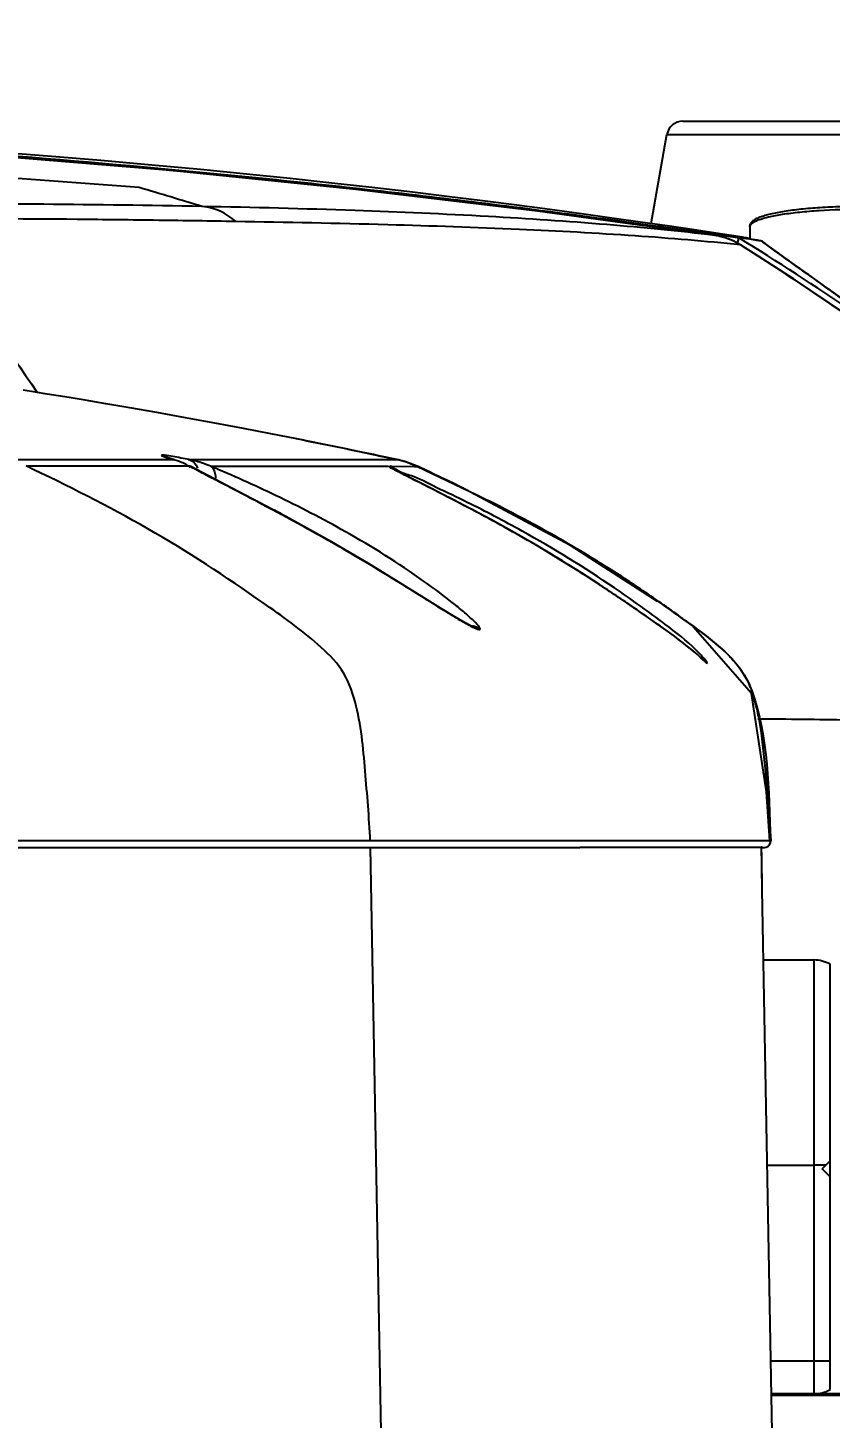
# Model space of a CAD drawing. Header units: millimetres. Extents: x 4086 to 8300, y 123 to 1549.
# Drawn here: x 6991.77 to 6998.02, y 502.04 to 512.85 of the extents above; entities that cross this region are included whole.
import ezdxf

# ---------------------------------------------------------------- set-up
doc = ezdxf.new("R2010")
doc.units = ezdxf.units.MM
doc.layers.add('外形图', color=7, linetype='Continuous')
doc.layers.add('尺寸标注', color=7, linetype='Continuous')
doc.styles.add('思源黑', font='SourceHanSansCN-Normal.ttf')
doc.dimstyles.new('尺寸标注_1_4比例', dxfattribs={"dimtxt": 7, "dimasz": 6, "dimexe": 2, "dimexo": 1.5, "dimgap": 1, "dimtad": 1, "dimdec": 1, "dimlfac": 4, "dimdsep": 46, "dimtxsty": '思源黑', "dimcen": 0.09, "dimadec": 0, "dimazin": 0, "dimtp": 0.01, "dimtm": 0.01, "dimtfac": 1, "dimtdec": 1, "dimtofl": 0, "dimtmove": 0, "dimatfit": 3, "dimfxl": 1, "dimtolj": 1, "dimarcsym": 0})

# ---------------------------------------------------------------- blocks, each defined once
blk = doc.blocks.new('*D955')
at = {"layer": 'Defpoints', "color": 0}
for p in [(6980.264, 525.193), (6980.264, 500.226), (6978.764, 477.976)]:
    blk.add_point(p, dxfattribs=at)
at = {"layer": '尺寸标注', "color": 0, "lineweight": -2}
for p, q in [((6978.764, 479.476), (6978.764, 527.193)), ((6980.264, 501.726), (6980.264, 527.193)), ((6972.764, 525.193), (6966.764, 525.193)), ((6986.264, 525.193), (6998.548, 525.193))]:
    blk.add_line(p, q, dxfattribs=at)
at = {"layer": '尺寸标注', "color": 0}
for points in [[(6972.764, 524.193), (6972.764, 526.193), (6978.764, 525.193)], [(6986.264, 526.193), (6986.264, 524.193), (6980.264, 525.193)]]:
    blk.add_solid(points, dxfattribs=at)
at = {"layer": '尺寸标注', "color": 0, "insert": (6995.406, 529.817), "char_height": 7, "attachment_point": 5, "style": '思源黑'}
blk.add_mtext('\\A1;6', dxfattribs=at)

msp = doc.modelspace()

# ---------------------------------------------------------------- linework, layer by layer
at = {"layer": '外形图'}
for p, q in [((6996.8689, 512.1263), (6998.6591, 512.1263)), ((6996.6235, 511.3293), (6996.7458, 512.023)), ((6996.7458, 512.023), (6998.7822, 512.023)), ((6997.389, 511.3056), (6997.389, 511.2099)), ((6997.0919, 511.2588), (6997.0844, 511.2597)), ((6997.092, 511.2577), (6997.091, 511.2579)), ((6997.0944, 511.2573), (6997.092, 511.2577)), ((6997.0991, 511.2565), (6997.0944, 511.2573)), ((6997.1021, 511.2559), (6997.0991, 511.2565)), ((6997.1139, 511.2539), (6997.1021, 511.2559)), ((6997.1468, 511.2485), (6997.1139, 511.2539)), ((6997.1171, 511.2382), (6997.1169, 511.2382)), ((6997.1183, 511.2462), (6997.3086, 511.2179)), ((6997.2243, 511.236), (6997.1468, 511.2485)), ((6997.25, 511.2319), (6997.2243, 511.236)), ((6997.2638, 511.2297), (6997.25, 511.2319)), ((6997.2859, 511.2262), (6997.2638, 511.2297)), ((6997.3168, 511.1636), (6997.3172, 511.1646)), ((6997.3887, 511.2146), (6997.3883, 511.2147)), ((6997.3886, 511.21), (6997.4715, 511.1969)), ((6997.4717, 511.1968), (6997.4715, 511.1968)), ((6997.4915, 511.1863), (6997.4825, 511.1929)), ((6997.8487, 510.9306), (6997.7167, 511.0252)), ((6997.9897, 510.83), (6997.8487, 510.9306)), ((6998.1364, 510.7256), (6997.9897, 510.83)), ((6992.7783, 509.8596), (6992.5689, 509.8963)), ((6993.0012, 509.8196), (6992.7783, 509.8596)), ((6993.2297, 509.7776), (6993.0012, 509.8196)), ((6993.4518, 509.7357), (6993.2297, 509.7776)), ((6993.6647, 509.6945), (6993.4518, 509.7357)), ((6993.8678, 509.6544), (6993.6647, 509.6945)), ((6994.0569, 509.6163), (6993.8678, 509.6544)), ((6994.2252, 509.5817), (6994.0569, 509.6163)), ((6994.3668, 509.5522), (6994.2252, 509.5817)), ((6994.4046, 509.5449), (6994.2656, 509.5733)), ((6994.4762, 509.5291), (6994.3668, 509.5522)), ((6994.6455, 509.4944), (6994.4046, 509.5449)), ((6991.6335, 509.4946), (6992.8493, 509.4938)), ((6992.5451, 509.4429), (6991.7749, 509.4439)), ((6993.0352, 509.4433), (6992.5451, 509.4429)), ((6992.8658, 509.5075), (6992.8464, 509.5142)), ((6992.8493, 509.4938), (6992.9106, 509.4938)), ((6992.9085, 509.4942), (6992.9151, 509.4925)), ((6993.0209, 509.4958), (6993.0263, 509.4958)), ((6993.0263, 509.4958), (6993.6378, 509.4953)), ((6993.0422, 509.4399), (6993.0352, 509.4433)), ((6993.3623, 509.2715), (6993.0422, 509.4399)), ((6993.1953, 509.4424), (6993.79, 509.4431)), ((6993.6378, 509.4953), (6994.0653, 509.4947)), ((6993.79, 509.4431), (6994.2524, 509.4428)), ((6994.0653, 509.4947), (6994.6207, 509.4934)), ((6994.2524, 509.4428), (6994.5784, 509.4418)), ((6994.549, 509.5137), (6994.4762, 509.5291)), ((6994.5033, 509.5242), (6994.5491, 509.5146)), ((6994.5491, 509.5146), (6994.645, 509.4943)), ((6994.5784, 509.4418), (6994.7812, 509.4405)), ((6994.6207, 509.4934), (6994.6508, 509.4931)), ((6994.645, 509.4943), (6994.6452, 509.4944)), ((6994.6453, 509.4944), (6994.6455, 509.4944)), ((6994.7106, 509.4776), (6994.6457, 509.4944)), ((6994.8096, 509.4394), (6994.7106, 509.4776)), ((6994.7812, 509.4405), (6994.8019, 509.4396)), ((6995.2126, 509.243), (6994.8008, 509.4401)), ((6994.8016, 509.4397), (6994.8067, 509.4399)), ((6994.8019, 509.4396), (6994.8016, 509.4397)), ((6994.8077, 509.4398), (6994.8067, 509.4399)), ((6994.8077, 509.4398), (6994.8096, 509.4394)), ((6993.782, 509.0502), (6993.3623, 509.2715)), ((6995.9951, 508.8249), (6995.2126, 509.243)), ((6993.5203, 509.189), (6993.5528, 509.1718)), ((6995.3808, 509.0242), (6995.2229, 509.1086)), ((6995.5635, 508.9229), (6995.3808, 509.0242)), ((6996.6723, 508.391), (6995.9951, 508.8249)), ((6994.6549, 508.5435), (6994.4234, 508.6845)), ((6994.8399, 508.4285), (6994.6549, 508.5435)), ((6994.7836, 508.4633), (6994.8181, 508.4418)), ((6996.3452, 508.4392), (6996.2197, 508.5224)), ((6994.9856, 508.3377), (6994.8399, 508.4285)), ((6996.4574, 508.363), (6996.3452, 508.4392)), ((6996.5575, 508.2938), (6996.4574, 508.363)), ((6996.6462, 508.2319), (6996.5575, 508.2938)), ((6996.7246, 508.1767), (6996.6462, 508.2319)), ((6997.4035, 507.6753), (6996.9484, 508.1934)), ((6997.5523, 506.5284), (6965.6409, 506.5285)), ((6965.6467, 506.4763), (6996.067, 506.4763)), ((6994.4373, 506.4763), (6994.5281, 501.494)), ((6996.0676, 506.4797), (6996.8076, 506.4797)), ((6996.8076, 506.4797), (6997.1892, 506.4797)), ((6997.1892, 506.4788), (6997.48, 506.4788)), ((6997.4828, 506.3405), (6997.48, 506.4791)), ((6997.4822, 506.4022), (6997.4812, 506.4795)), ((6997.4813, 506.4763), (6997.4875, 506.4763)), ((6997.4865, 506.1493), (6997.4822, 506.4022)), ((6997.7079, 494.1845), (6997.4865, 506.1493)), ((6997.4966, 505.6013), (6997.889, 505.6013)), ((6997.889, 505.6013), (6997.889, 502.2263)), ((6998.014, 502.2598), (6998.014, 505.5678)), ((6997.9515, 503.9763), (6998.014, 504.0388)), ((6997.5262, 504.0046), (6997.889, 504.0046)), ((6998.014, 503.9138), (6997.9515, 503.9763)), ((6997.889, 502.4806), (6997.5544, 502.4806)), ((7003.1459, 502.2263), (6997.5591, 502.2263))]:
    msp.add_line(p, q, dxfattribs=at)
for points in [[(6997.1171, 511.2381), (6995.7397, 511.4273), (6994.3253, 511.596), (6992.8877, 511.7415), (6991.4358, 511.8633), (6989.9782, 511.9611), (6988.5238, 512.0352), (6987.0815, 512.0859), (6985.6598, 512.1132), (6984.2685, 512.117), (6982.8671, 512.0957)], [(6997.1263, 511.2549), (6996.9423, 511.2826), (6996.7465, 511.3115), (6996.538, 511.3417), (6996.3162, 511.3731), (6996.0817, 511.4056), (6995.8355, 511.4388), (6995.5784, 511.4726), (6995.3108, 511.5067), (6995.0335, 511.5411), (6994.7467, 511.5755), (6994.4494, 511.6099), (6994.1397, 511.6445), (6993.8157, 511.6794), (6993.4754, 511.7144), (6993.1172, 511.7497), (6992.7397, 511.7851), (6992.343, 511.8203), (6991.9282, 511.855), (6991.4964, 511.8889)], [(6997.091, 511.2579), (6997.0904, 511.258), (6997.0903, 511.258)], [(6997.3172, 511.1647), (6997.2895, 511.1809), (6997.256, 511.1975), (6997.2213, 511.2117), (6997.1857, 511.2234), (6997.1493, 511.2324), (6997.1171, 511.2382)], [(6997.389, 511.2146), (6997.2991, 511.2285), (6997.1263, 511.2549)], [(6997.4716, 511.1969), (6997.2936, 511.225), (6997.2859, 511.2262)], [(6998.5393, 510.3367), (6998.1407, 510.6213), (6997.7305, 510.8992), (6997.3172, 511.1647)], [(6997.7167, 511.0252), (6997.5961, 511.1119), (6997.5408, 511.1519), (6997.4923, 511.187)], [(6992.5689, 509.8963), (6992.3809, 509.9285), (6992.22, 509.9555), (6992.0963, 509.9759), (6992.0106, 509.9898), (6991.9248, 510.0037), (6991.8347, 510.0181), (6991.7397, 510.0332)], [(6992.9151, 509.4925), (6992.8907, 509.4998), (6992.8658, 509.5075)], [(6994.8019, 509.4396), (6994.7429, 509.4643), (6994.7171, 509.4733)], [(6994.8885, 509.2807), (6994.7524, 509.3495), (6994.7023, 509.375), (6994.6633, 509.3952), (6994.635, 509.4101), (6994.6171, 509.4198), (6994.6159, 509.4205)], [(6995.2229, 509.1086), (6995.0883, 509.1787), (6994.9778, 509.2354), (6994.8885, 509.2807)], [(6994.4234, 508.6845), (6994.1361, 508.8533), (6993.782, 509.0502)], [(6996.2197, 508.5224), (6996.0799, 508.6127), (6995.9239, 508.7102), (6995.7508, 508.8145), (6995.5635, 508.9229)], [(6995.1759, 508.2241), (6995.0965, 508.27), (6994.9856, 508.3377)], [(6995.226, 508.196), (6995.2332, 508.1947), (6995.2247, 508.1988), (6995.1759, 508.2241)], [(6997.0347, 507.9294), (6997.0356, 507.9287), (6997.0288, 507.9348), (6997.0099, 507.9523), (6996.982, 507.9775), (6996.9467, 508.008), (6996.9038, 508.0431), (6996.8529, 508.0827), (6996.7934, 508.1271), (6996.7246, 508.1767)], [(6997.5451, 506.5285), (6997.5187, 506.9083), (6997.4035, 507.6753)]]:
    msp.add_lwpolyline(points, dxfattribs=at)
for centre, radius, start, end in [((6996.8689, 512.0013), 0.125, 90, 170), ((6982.2463, 376.163), 135.8453, 85.611338, 86.560297), ((6963.2588, 413.1179), 102.7815, 73.104195, 73.388884), ((6997.1809, 511.76), 0.5101, 259.45737, 259.71896), ((6997.0435, 510.737), 0.5066, 77.66801, 81.64258), ((6997.0434, 510.7366), 0.5069, 76.97968, 77.6682), ((6997.0419, 510.7326), 0.5112, 57.47471, 76.91656), ((6986.8103, 494.0429), 20.1281, 52.56197, 58.57272), ((6995.0495, 493.1279), 18.2305, 82.36552, 82.89169), ((6986.6612, 494.1436), 20.0803, 53.73813, 57.95086), ((6997.4573, 511.1389), 0.0595, 53.92907, 64.94267), ((6982.5243, 452.4043), 58.3625, 78.155771, 78.795322), ((6992.8507, 509.2013), 0.2983, 57.0422, 62.06558), ((6992.8523, 508.6236), 0.8881, 74.88889, 78.41469), ((6992.8642, 508.6654), 0.8446, 66.92295, 74.92962), ((6988.895, 499.1896), 11.1181, 64.38489, 67.24557), ((6994.4884, 508.7629), 0.748, 73.53939, 77.90207), ((6994.4895, 508.763), 0.7478, 73.58115, 77.96778), ((6994.4874, 508.759), 0.752, 64.87963, 73.5511), ((6994.4885, 508.7591), 0.7519, 64.87573, 73.59304), ((6983.5113, 485.3091), 26.6444, 64.06196, 64.90988), ((6989.6866, 501.6121), 8.4929, 61.44911, 61.84374), ((6990.2848, 499.291), 11.0232, 61.05609, 63.56135), ((6988.8163, 496.1791), 14.5483, 63.01967, 63.29788), ((6989.8331, 498.1644), 12.3177, 61.73228, 63.0448), ((6990.79, 499.9512), 10.2909, 60.03742, 61.71338), ((6990.8061, 499.9788), 10.2595, 58.24235, 61.70759), ((6990.1936, 499.4045), 10.9285, 59.9942, 60.30895), ((6991.1271, 500.8312), 9.2677, 55.7949, 61.00488), ((6987.4107, 497.0761), 13.5619, 59.87528, 60.04258), ((6990.0286, 499.1195), 11.2579, 57.11102, 59.99256), ((6990.797, 499.9681), 10.2728, 57.16669, 60.02387), ((6990.6993, 499.811), 10.4584, 56.06376, 58.22868), ((6988.1335, 496.2216), 14.7203, 55.73183, 57.04155), ((6990.6878, 499.7973), 10.4755, 56.90812, 57.17165), ((6990.6617, 499.7572), 10.5233, 56.694, 56.90815), ((6991.2277, 500.9655), 9.1001, 53.00123, 55.84361), ((6990.1501, 499.0013), 11.436, 54.23021, 56.63155), ((6989.8259, 498.5361), 12.0037, 54.11592, 56.00236), ((6980.5855, 485.0933), 28.167, 55.53033, 55.78942), ((6996.4803, 510.5366), 2.6562, 239.63398, 240.32733), ((6991.8865, 501.8468), 7.9998, 52.73656, 52.97117), ((6986.1554, 493.4273), 18.2936, 53.93752, 54.28328), ((6985.7119, 492.8129), 19.0521, 53.95663, 54.18027), ((6996.1532, 509.9636), 1.9963, 240.34418, 240.81288), ((6989.745, 498.348), 12.2027, 53.76421, 53.96119), ((6995.98, 507.2263), 1.4997, 13.72245, 15.72439), ((6997.5024, 506.5263), 0.05, 241.62376, 2.48801), ((6997.501, 506.5263), 0.05, 246.03902, 2.50681), ((6997.889, 505.3513), 0.25, 60, 90), ((6997.8911, 490.7878), 13.2168, 89.61621, 90.00882), ((6997.8946, 490.3088), 12.1719, 89.43786, 90.02627), ((6997.889, 502.4763), 0.25, 270, 300)]:
    msp.add_arc(centre, radius, start, end, dxfattribs=at)
for points, knots in [([(6983.202, 512.1097), (6984.3649, 512.135), (6986.692, 512.1287), (6990.179, 511.9826), (6993.0784, 511.7489), (6995.3901, 511.4874), (6996.5429, 511.3308), (6997.1183, 511.2462)], [0, 0, 0, 0, 0.2499934, 0.4999917, 0.7499895, 0.8749947, 1, 1, 1, 1]), ([(6997.1171, 511.2382), (6996.5279, 511.3243), (6995.3474, 511.4835), (6992.9801, 511.7481), (6990.011, 511.9823), (6986.4404, 512.1247), (6984.0576, 512.1251), (6982.8671, 512.0957)], [0, 0, 0, 0, 0.1250052, 0.2500105, 0.5000084, 0.7500067, 1, 1, 1, 1]), ([(6993.1304, 511.4628), (6992.7199, 511.4706), (6992.0904, 511.4791), (6991.2319, 511.485), (6990.7839, 511.4864), (6990.5549, 511.4862)], [0, 0, 0, 0, 0.4782639, 0.7332275, 1, 1, 1, 1]), ([(6997.1169, 511.2382), (6996.8377, 511.2712), (6996.2514, 511.328), (6995.3185, 511.3905), (6994.2692, 511.4361), (6993.5269, 511.4553), (6993.1304, 511.4628)], [0, 0, 0, 0, 0.2111839, 0.442289, 0.702192, 1, 1, 1, 1]), ([(6993.3916, 511.3459), (6993.3557, 511.3789), (6993.2738, 511.4338), (6993.1782, 511.4587), (6993.1304, 511.4628)], [0, 0, 0, 0, 0.5045521, 1, 1, 1, 1]), ([(6999.139, 511.3056), (6999.139, 511.3145), (6999.1334, 511.3323), (6999.1141, 511.3518), (6999.0892, 511.3671), (6999.0583, 511.3804), (6999.021, 511.3926), (6998.9584, 511.4089), (6998.8645, 511.4261), (6998.7356, 511.4424), (6998.5888, 511.4544), (6998.4296, 511.4619), (6998.264, 511.4644), (6998.0985, 511.4619), (6997.9393, 511.4544), (6997.7925, 511.4424), (6997.6635, 511.4261), (6997.5696, 511.4089), (6997.507, 511.3926), (6997.4697, 511.3804), (6997.4389, 511.3671), (6997.4139, 511.3518), (6997.3947, 511.3323), (6997.389, 511.3145), (6997.389, 511.3056)], [0, 0, 0, 0, 0.0145897, 0.0286916, 0.0440917, 0.0621682, 0.0835058, 0.1082752, 0.1678459, 0.2394488, 0.3206896, 0.4086299, 0.5000002, 0.5913705, 0.6793108, 0.7605515, 0.8321544, 0.891725, 0.9164944, 0.937832, 0.9559085, 0.9713084, 0.9854104, 1, 1, 1, 1]), ([(6997.389, 511.3056), (6997.389, 511.3161), (6997.4036, 511.3326), (6997.4284, 511.3468), (6997.4718, 511.3653), (6997.5448, 511.3849), (6997.6299, 511.4006), (6997.7106, 511.4119), (6997.8052, 511.4228), (6997.99, 511.4378), (6998.264, 511.4457), (6998.538, 511.4378), (6998.7229, 511.4228), (6998.8174, 511.4119), (6998.8981, 511.4006), (6998.9832, 511.3849), (6999.0562, 511.3653), (6999.0997, 511.3468), (6999.1244, 511.3326), (6999.139, 511.3161), (6999.139, 511.3056)], [0, 0, 0, 0, 0.0174678, 0.0310845, 0.0485612, 0.0951981, 0.1565185, 0.1920899, 0.2305244, 0.3145554, 0.5, 0.6854446, 0.7694756, 0.8079101, 0.8434815, 0.9048019, 0.9514388, 0.9689155, 0.9825322, 1, 1, 1, 1]), ([(6993.3916, 511.3459), (6993.192, 511.3491), (6992.781, 511.355), (6991.922, 511.3657), (6991.2626, 511.3677), (6990.8145, 511.3665)], [0, 0, 0, 0, 0.2324125, 0.4784373, 1, 1, 1, 1]), ([(6990.8145, 511.3665), (6990.9058, 511.2609), (6991.2698, 510.8262), (6991.608, 510.37), (6991.8486, 510.0168)], [0, 0, 0, 0, 0.2461782, 1, 1, 1, 1]), ([(6997.3168, 511.1636), (6997.0447, 511.1923), (6996.472, 511.2401), (6995.5575, 511.2893), (6994.5214, 511.3239), (6993.7859, 511.3394), (6993.3916, 511.3459)], [0, 0, 0, 0, 0.2087819, 0.4385206, 0.699008, 1, 1, 1, 1]), ([(6997.0844, 511.2597), (6997.0833, 511.2598), (6997.0779, 511.2601), (6997.0854, 511.2589), (6997.0875, 511.2585)], [0, 0, 0, 0, 0.332085, 1, 1, 1, 1]), ([(6997.0898, 511.2581), (6997.1228, 511.2521), (6997.2225, 511.2365), (6997.3221, 511.2205), (6997.3886, 511.21)], [0, 0, 0, 0, 0.3321803, 1, 1, 1, 1]), ([(6997.3883, 511.2147), (6997.3228, 511.2248), (6997.224, 511.2397), (6997.1251, 511.2545), (6997.0919, 511.2588)], [0, 0, 0, 0, 0.6640616, 1, 1, 1, 1]), ([(6997.2947, 511.1814), (6997.2966, 511.1865), (6997.2998, 511.1954), (6997.3021, 511.206), (6997.3034, 511.2124), (6997.3043, 511.2156), (6997.306, 511.2179), (6997.3078, 511.218), (6997.3086, 511.2179)], [0, 0, 0, 0, 0.3996491, 0.6951394, 0.801833, 0.8811331, 0.939097, 1, 1, 1, 1]), ([(6997.4825, 511.1929), (6997.4813, 511.1934), (6997.4778, 511.1949), (6997.4742, 511.1965), (6997.4717, 511.1968)], [0, 0, 0, 0, 0.3455004, 1, 1, 1, 1]), ([(6998.2034, 510.6768), (6998.0768, 510.7666), (6997.8393, 510.9361), (6997.602, 511.106), (6997.4915, 511.1863)], [0, 0, 0, 0, 0.5319194, 1, 1, 1, 1]), ([(6994.4377, 506.5285), (6994.4299, 506.7098), (6994.3981, 507.0711), (6994.3604, 507.5232), (6994.2318, 507.8695), (6993.9684, 508.1209), (6993.4646, 508.4843), (6992.7199, 508.9745), (6992.0823, 509.2898), (6991.7626, 509.4441)], [0, 0, 0, 0, 0.1268437, 0.253529, 0.3163471, 0.3790016, 0.5035094, 0.7520006, 1, 1, 1, 1]), ([(6992.8389, 509.5275), (6992.8328, 509.5282), (6992.8274, 509.5281), (6992.8143, 509.5295), (6992.8144, 509.5274)], [0, 0, 0, 0, 0.7457066, 1, 1, 1, 1]), ([(6992.8144, 509.5274), (6992.8145, 509.5233), (6992.8354, 509.5196), (6992.8459, 509.5135), (6992.8565, 509.5101)], [0, 0, 0, 0, 0.2703336, 1, 1, 1, 1]), ([(6992.8144, 509.5274), (6992.8229, 509.5254), (6992.8398, 509.5188), (6992.8546, 509.5086), (6992.8615, 509.5027)], [0, 0, 0, 0, 0.4888919, 1, 1, 1, 1]), ([(6993.0306, 509.4936), (6993.0091, 509.4979), (6992.9454, 509.5102), (6992.8816, 509.5226), (6992.8389, 509.5275)], [0, 0, 0, 0, 0.3378841, 1, 1, 1, 1]), ([(6992.8565, 509.5101), (6992.8643, 509.5075), (6992.8816, 509.5022), (6992.899, 509.497), (6992.9085, 509.4942)], [0, 0, 0, 0, 0.4532936, 1, 1, 1, 1]), ([(6992.9085, 509.4942), (6992.9213, 509.4907), (6992.9494, 509.4835), (6992.9764, 509.4723), (6992.9904, 509.4649)], [0, 0, 0, 0, 0.4563496, 1, 1, 1, 1]), ([(6993.013, 509.4516), (6993.017, 509.449), (6993.0254, 509.4433), (6993.0335, 509.4373), (6993.0376, 509.4341)], [0, 0, 0, 0, 0.4810065, 1, 1, 1, 1]), ([(6993.0306, 509.4936), (6993.0449, 509.49), (6993.0723, 509.4708), (6993.089, 509.4434), (6993.0954, 509.4279)], [0, 0, 0, 0, 0.4676842, 1, 1, 1, 1]), ([(6993.1953, 509.4424), (6993.2058, 509.4369), (6993.2234, 509.4166), (6993.2302, 509.3919), (6993.2321, 509.3788)], [0, 0, 0, 0, 0.4737984, 1, 1, 1, 1]), ([(6994.7167, 509.3676), (6994.6847, 509.3839), (6994.6435, 509.4104), (6994.5932, 509.4281), (6994.5844, 509.4392)], [0, 0, 0, 0, 0.7175675, 1, 1, 1, 1]), ([(6995.1927, 509.1613), (6995.1129, 509.2011), (6994.9748, 509.2638), (6994.7688, 509.3723), (6994.6851, 509.3827), (6994.5897, 509.4514), (6994.5908, 509.436)], [0, 0, 0, 0, 0.4043611, 0.7245819, 0.9299962, 1, 1, 1, 1]), ([(6993.2321, 509.3788), (6993.2333, 509.3708), (6993.2343, 509.3549), (6993.2328, 509.339), (6993.2313, 509.3315)], [0, 0, 0, 0, 0.5113695, 1, 1, 1, 1]), ([(6995.1093, 509.1679), (6995.0706, 509.188), (6994.9401, 509.2551), (6994.8088, 509.3207), (6994.7167, 509.3676)], [0, 0, 0, 0, 0.2967552, 1, 1, 1, 1]), ([(6995.1829, 508.2937), (6995.1694, 508.3055), (6995.1404, 508.3301), (6995.1109, 508.3543), (6995.0953, 508.3669)], [0, 0, 0, 0, 0.472651, 1, 1, 1, 1]), ([(6995.0102, 508.3219), (6995.0327, 508.3081), (6995.075, 508.2821), (6995.1175, 508.2566), (6995.1376, 508.2448)], [0, 0, 0, 0, 0.5320337, 1, 1, 1, 1]), ([(6995.2852, 508.1921), (6995.2746, 508.2072), (6995.2406, 508.2418), (6995.2053, 508.2742), (6995.1829, 508.2937)], [0, 0, 0, 0, 0.3847893, 1, 1, 1, 1]), ([(6995.1796, 508.2207), (6995.2066, 508.2057), (6995.2262, 508.1936), (6995.292, 508.1671), (6995.2925, 508.1771)], [0, 0, 0, 0, 0.7558095, 1, 1, 1, 1]), ([(6995.2925, 508.1771), (6995.2844, 508.1831), (6995.2648, 508.1926), (6995.2437, 508.1974), (6995.2324, 508.1987)], [0, 0, 0, 0, 0.4702016, 1, 1, 1, 1]), ([(6995.2925, 508.1771), (6995.2924, 508.1793), (6995.2902, 508.1846), (6995.2872, 508.1893), (6995.2852, 508.1921)], [0, 0, 0, 0, 0.3932655, 1, 1, 1, 1]), ([(6997.0605, 507.908), (6997.0546, 507.9221), (6997.0244, 507.9573), (6996.9948, 507.991), (6996.9734, 508.012)], [0, 0, 0, 0, 0.338374, 1, 1, 1, 1]), ([(6997.0605, 507.908), (6997.0546, 507.9071), (6997.0402, 507.9291), (6997.0245, 507.9389), (6997.0135, 507.9489)], [0, 0, 0, 0, 0.284087, 1, 1, 1, 1]), ([(6997.21, 507.986), (6997.2196, 507.9768), (6997.2384, 507.9581), (6997.2565, 507.9387), (6997.2653, 507.9288)], [0, 0, 0, 0, 0.500483, 1, 1, 1, 1]), ([(6997.3823, 507.7494), (6997.3907, 507.7305), (6997.4057, 507.692), (6997.4179, 507.6526), (6997.4236, 507.6327)], [0, 0, 0, 0, 0.5000495, 1, 1, 1, 1]), ([(6997.4369, 507.582), (6997.4418, 507.5621), (6997.4508, 507.5221), (6997.4585, 507.4819), (6997.4621, 507.4617)], [0, 0, 0, 0, 0.4999552, 1, 1, 1, 1]), ([(6997.4514, 507.4785), (6997.6855, 507.4763), (6998.1479, 507.4706), (6998.8333, 507.4585), (6999.5018, 507.4451), (7000.1535, 507.4314), (7000.7878, 507.4161), (7001.5979, 507.3918), (7002.3837, 507.3606), (7003.1458, 507.3254), (7003.692, 507.2969), (7004.2236, 507.2618), (7004.7425, 507.2125), (7005.2513, 507.1362), (7005.6671, 507.0365), (7005.9925, 506.9264), (7006.2347, 506.8253), (7006.4736, 506.7014), (7006.6255, 506.6009), (7006.6995, 506.5452)], [0, 0, 0, 0, 0.0748271, 0.1478063, 0.2190562, 0.2885209, 0.3561269, 0.4218468, 0.5475219, 0.6074773, 0.6656687, 0.7223244, 0.7777079, 0.8322234, 0.8866175, 0.9141023, 0.9419443, 0.9703913, 1, 1, 1, 1]), ([(6997.5593, 502.2157), (6997.956, 502.2159), (6998.7465, 502.2165), (6999.9083, 502.2175), (7000.9974, 502.2191), (7001.693, 502.2185), (7002.0171, 502.2169)], [0, 0, 0, 0, 0.2670186, 0.5319225, 0.7818575, 1, 1, 1, 1])]:
    msp.add_open_spline(points, degree=3, knots=knots, dxfattribs=at)
for points in [[(6993.0352, 509.4433), (6993.0835, 509.4171), (6993.1321, 509.3915), (6993.1808, 509.3661)], [(6994.8077, 509.4398), (6994.9907, 509.3539), (6995.1731, 509.2667), (6995.3536, 509.1759)], [(6993.1808, 509.3661), (6993.2939, 509.3069), (6993.4074, 509.2484), (6993.5203, 509.189)], [(6994.2464, 508.9325), (6994.0682, 509.0329), (6993.8861, 509.1266), (6993.7016, 509.215)], [(6995.1655, 509.2695), (6995.3348, 509.187), (6995.503, 509.102), (6995.6688, 509.0127)], [(6993.5528, 509.1718), (6993.7647, 509.0601), (6993.9753, 508.9457), (6994.1829, 508.8261)], [(6995.6067, 508.8982), (6995.4429, 508.9916), (6995.2767, 509.081), (6995.1093, 509.1679)], [(6994.8528, 508.5494), (6994.6578, 508.6878), (6994.4547, 508.8151), (6994.2464, 508.9325)], [(6994.2172, 508.8062), (6994.4081, 508.6955), (6994.5964, 508.5801), (6994.7836, 508.4633)], [(6995.0953, 508.3669), (6995.0165, 508.4303), (6994.9354, 508.4909), (6994.8528, 508.5494)], [(6994.8181, 508.4418), (6994.8821, 508.4018), (6994.946, 508.3616), (6995.0102, 508.3219)], [(6996.8221, 508.1058), (6996.7259, 508.1785), (6996.6265, 508.2467), (6996.5272, 508.3149)], [(6996.9734, 508.012), (6996.8982, 508.0857), (6996.814, 508.1498), (6996.7303, 508.2135)], [(6996.9221, 508.2179), (6997.0086, 508.155), (6997.0949, 508.0913), (6997.1746, 508.02)], [(6996.9581, 508.1907), (6997.0454, 508.1267), (6997.1321, 508.061), (6997.21, 507.986)], [(6997.0135, 507.9489), (6996.9525, 508.0045), (6996.8879, 508.0561), (6996.8221, 508.1058)], [(6997.1746, 508.02), (6997.2719, 507.933), (6997.3582, 507.8244), (6997.4028, 507.7017)], [(6997.2653, 507.9288), (6997.3127, 507.8755), (6997.3533, 507.8147), (6997.3823, 507.7494)], [(6997.4028, 507.7017), (6997.5376, 507.3312), (6997.5352, 506.9223), (6997.5523, 506.5284)], [(6997.4621, 507.4617), (6997.4841, 507.3379), (6997.4971, 507.2125), (6997.5089, 507.0873)], [(6997.5089, 507.0873), (6997.5264, 506.9013), (6997.5429, 506.7151), (6997.551, 506.5284)], [(6997.4865, 506.1493), (6997.4853, 506.213), (6997.4841, 506.2767), (6997.4828, 506.3405)]]:
    msp.add_open_spline(points, degree=3, dxfattribs=at)

# ---------------------------------------------------------------- dimensions: what is measured, and where the dimension line sits
at = {"layer": '尺寸标注'}
dim = msp.add_linear_dim(base=(6980.264, 525.1926), p1=(6978.764, 477.9763), p2=(6980.264, 500.2263), dimstyle='尺寸标注_1_4比例', dxfattribs=at)
dim.commit()
dim.dimension.update_dxf_attribs({"geometry": '*D955', "text_midpoint": (6995.4061, 529.8169)})

doc.saveas('drawing.dxf')
